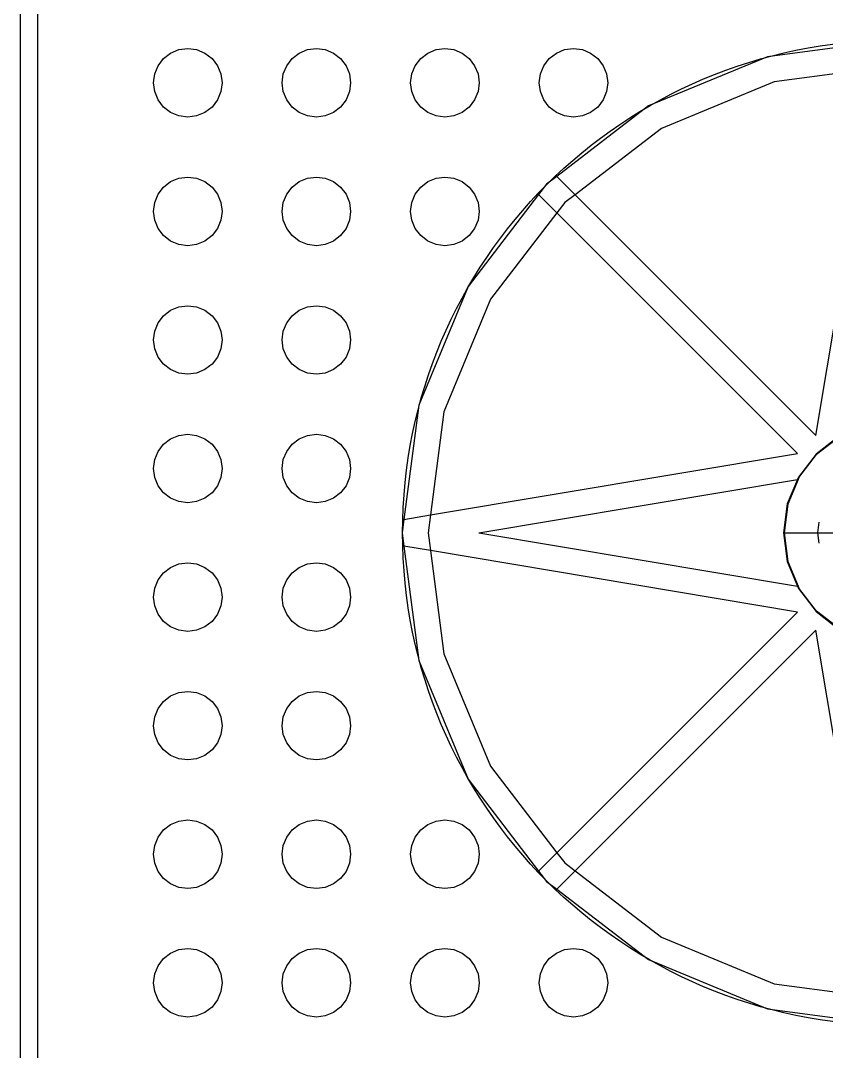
# Model space of a CAD drawing. Header units: millimetres. Extents: x 2562 to 7288, y 778 to 5635.
# Drawn here: x 5131.6 to 5141, y 2003.42 to 2015.45 of the extents above; entities that cross this region are included whole.
import ezdxf

# ---------------------------------------------------------------- set-up
doc = ezdxf.new("R2010")
doc.units = ezdxf.units.MM
doc.layers.add('0-gnl-gor3', color=252, linetype='Continuous')

msp = doc.modelspace()

# ---------------------------------------------------------------- linework, layer by layer
at = {"layer": '0-gnl-gor3'}
for p, q in [((5133.451, 2015.109), (5133.555, 2015.122)), ((5133.555, 2015.122), (5133.658, 2015.109)), ((5134.951, 2015.109), (5135.055, 2015.122)), ((5135.055, 2015.122), (5135.158, 2015.109)), ((5136.451, 2015.109), (5136.555, 2015.122)), ((5136.555, 2015.122), (5136.658, 2015.109)), ((5137.951, 2015.109), (5138.055, 2015.122)), ((5138.055, 2015.122), (5138.158, 2015.109)), ((5141.649, 2015.202), (5140.317, 2015.026)), ((5133.209, 2014.922), (5133.272, 2015.005)), ((5133.272, 2015.005), (5133.355, 2015.069)), ((5133.355, 2015.069), (5133.451, 2015.109)), ((5133.658, 2015.109), (5133.755, 2015.069)), ((5133.755, 2015.069), (5133.838, 2015.005)), ((5133.838, 2015.005), (5133.901, 2014.922)), ((5134.709, 2014.922), (5134.772, 2015.005)), ((5134.772, 2015.005), (5134.855, 2015.069)), ((5134.855, 2015.069), (5134.951, 2015.109)), ((5135.158, 2015.109), (5135.255, 2015.069)), ((5135.255, 2015.069), (5135.338, 2015.005)), ((5135.338, 2015.005), (5135.401, 2014.922)), ((5136.209, 2014.922), (5136.272, 2015.005)), ((5136.272, 2015.005), (5136.355, 2015.069)), ((5136.355, 2015.069), (5136.451, 2015.109)), ((5136.658, 2015.109), (5136.755, 2015.069)), ((5136.755, 2015.069), (5136.838, 2015.005)), ((5136.838, 2015.005), (5136.901, 2014.922)), ((5137.709, 2014.922), (5137.772, 2015.005)), ((5137.772, 2015.005), (5137.855, 2015.069)), ((5137.855, 2015.069), (5137.951, 2015.109)), ((5138.158, 2015.109), (5138.255, 2015.069)), ((5138.255, 2015.069), (5138.338, 2015.005)), ((5138.338, 2015.005), (5138.401, 2014.922)), ((5140.317, 2015.026), (5138.93, 2014.452)), ((5133.169, 2014.826), (5133.209, 2014.922)), ((5133.901, 2014.922), (5133.941, 2014.826)), ((5134.669, 2014.826), (5134.709, 2014.922)), ((5135.401, 2014.922), (5135.441, 2014.826)), ((5136.169, 2014.826), (5136.209, 2014.922)), ((5136.901, 2014.922), (5136.941, 2014.826)), ((5137.669, 2014.826), (5137.709, 2014.922)), ((5138.401, 2014.922), (5138.441, 2014.826)), ((5141.598, 2014.892), (5140.395, 2014.734)), ((5140.88, 2010.609), (5141.598, 2014.892)), ((5133.155, 2014.722), (5133.169, 2014.826)), ((5133.941, 2014.826), (5133.955, 2014.722)), ((5134.655, 2014.722), (5134.669, 2014.826)), ((5135.441, 2014.826), (5135.455, 2014.722)), ((5136.155, 2014.722), (5136.169, 2014.826)), ((5136.941, 2014.826), (5136.955, 2014.722)), ((5137.655, 2014.722), (5137.669, 2014.826)), ((5138.441, 2014.826), (5138.455, 2014.722)), ((5133.169, 2014.619), (5133.155, 2014.722)), ((5133.955, 2014.722), (5133.941, 2014.619)), ((5134.669, 2014.619), (5134.655, 2014.722)), ((5135.455, 2014.722), (5135.441, 2014.619)), ((5136.169, 2014.619), (5136.155, 2014.722)), ((5136.955, 2014.722), (5136.941, 2014.619)), ((5137.669, 2014.619), (5137.655, 2014.722)), ((5138.455, 2014.722), (5138.441, 2014.619)), ((5140.395, 2014.734), (5139.081, 2014.19)), ((5133.209, 2014.522), (5133.169, 2014.619)), ((5133.272, 2014.439), (5133.209, 2014.522)), ((5133.901, 2014.522), (5133.838, 2014.439)), ((5133.941, 2014.619), (5133.901, 2014.522)), ((5134.709, 2014.522), (5134.669, 2014.619)), ((5134.772, 2014.439), (5134.709, 2014.522)), ((5135.401, 2014.522), (5135.338, 2014.439)), ((5135.441, 2014.619), (5135.401, 2014.522)), ((5136.209, 2014.522), (5136.169, 2014.619)), ((5136.272, 2014.439), (5136.209, 2014.522)), ((5136.901, 2014.522), (5136.838, 2014.439)), ((5136.941, 2014.619), (5136.901, 2014.522)), ((5137.709, 2014.522), (5137.669, 2014.619)), ((5137.772, 2014.439), (5137.709, 2014.522)), ((5138.401, 2014.522), (5138.338, 2014.439)), ((5138.441, 2014.619), (5138.401, 2014.522)), ((5133.355, 2014.376), (5133.272, 2014.439)), ((5133.838, 2014.439), (5133.755, 2014.376)), ((5134.855, 2014.376), (5134.772, 2014.439)), ((5135.338, 2014.439), (5135.255, 2014.376)), ((5136.355, 2014.376), (5136.272, 2014.439)), ((5136.838, 2014.439), (5136.755, 2014.376)), ((5137.855, 2014.376), (5137.772, 2014.439)), ((5138.93, 2014.452), (5137.859, 2013.63)), ((5138.338, 2014.439), (5138.255, 2014.376)), ((5133.451, 2014.336), (5133.355, 2014.376)), ((5133.555, 2014.322), (5133.451, 2014.336)), ((5133.658, 2014.336), (5133.555, 2014.322)), ((5133.755, 2014.376), (5133.658, 2014.336)), ((5134.951, 2014.336), (5134.855, 2014.376)), ((5135.055, 2014.322), (5134.951, 2014.336)), ((5135.158, 2014.336), (5135.055, 2014.322)), ((5135.255, 2014.376), (5135.158, 2014.336)), ((5136.451, 2014.336), (5136.355, 2014.376)), ((5136.555, 2014.322), (5136.451, 2014.336)), ((5136.658, 2014.336), (5136.555, 2014.322)), ((5136.755, 2014.376), (5136.658, 2014.336)), ((5137.951, 2014.336), (5137.855, 2014.376)), ((5138.055, 2014.322), (5137.951, 2014.336)), ((5138.158, 2014.336), (5138.055, 2014.322)), ((5138.255, 2014.376), (5138.158, 2014.336)), ((5139.081, 2014.19), (5138.073, 2013.416)), ((5133.272, 2013.505), (5133.355, 2013.569)), ((5133.355, 2013.569), (5133.451, 2013.609)), ((5133.451, 2013.609), (5133.555, 2013.622)), ((5133.555, 2013.622), (5133.658, 2013.609)), ((5133.658, 2013.609), (5133.755, 2013.569)), ((5133.755, 2013.569), (5133.838, 2013.505)), ((5134.772, 2013.505), (5134.855, 2013.569)), ((5134.855, 2013.569), (5134.951, 2013.609)), ((5134.951, 2013.609), (5135.055, 2013.622)), ((5135.055, 2013.622), (5135.158, 2013.609)), ((5135.158, 2013.609), (5135.255, 2013.569)), ((5135.255, 2013.569), (5135.338, 2013.505)), ((5136.272, 2013.505), (5136.355, 2013.569)), ((5136.355, 2013.569), (5136.451, 2013.609)), ((5136.451, 2013.609), (5136.555, 2013.622)), ((5136.555, 2013.622), (5136.658, 2013.609)), ((5136.658, 2013.609), (5136.755, 2013.569)), ((5136.755, 2013.569), (5136.838, 2013.505)), ((5137.859, 2013.63), (5137.739, 2013.538)), ((5137.859, 2013.63), (5138.073, 2013.416)), ((5133.209, 2013.422), (5133.272, 2013.505)), ((5133.838, 2013.505), (5133.901, 2013.422)), ((5134.709, 2013.422), (5134.772, 2013.505)), ((5135.338, 2013.505), (5135.401, 2013.422)), ((5136.209, 2013.422), (5136.272, 2013.505)), ((5136.838, 2013.505), (5136.901, 2013.422)), ((5137.739, 2013.538), (5137.647, 2013.418)), ((5133.155, 2013.222), (5133.169, 2013.326)), ((5133.169, 2013.326), (5133.209, 2013.422)), ((5133.901, 2013.422), (5133.941, 2013.326)), ((5133.941, 2013.326), (5133.955, 2013.222)), ((5134.655, 2013.222), (5134.669, 2013.326)), ((5134.669, 2013.326), (5134.709, 2013.422)), ((5135.401, 2013.422), (5135.441, 2013.326)), ((5135.441, 2013.326), (5135.455, 2013.222)), ((5136.155, 2013.222), (5136.169, 2013.326)), ((5136.169, 2013.326), (5136.209, 2013.422)), ((5137.647, 2013.418), (5136.825, 2012.347)), ((5136.901, 2013.422), (5136.941, 2013.326)), ((5136.941, 2013.326), (5136.955, 2013.222)), ((5137.861, 2013.204), (5137.647, 2013.418)), ((5137.953, 2013.324), (5137.861, 2013.204)), ((5138.073, 2013.416), (5137.953, 2013.324)), ((5138.073, 2013.416), (5140.88, 2010.609)), ((5133.169, 2013.119), (5133.155, 2013.222)), ((5133.955, 2013.222), (5133.941, 2013.119)), ((5134.669, 2013.119), (5134.655, 2013.222)), ((5135.455, 2013.222), (5135.441, 2013.119)), ((5136.169, 2013.119), (5136.155, 2013.222)), ((5136.955, 2013.222), (5136.941, 2013.119)), ((5137.861, 2013.204), (5137.087, 2012.196)), ((5140.668, 2010.397), (5137.861, 2013.204)), ((5133.209, 2013.022), (5133.169, 2013.119)), ((5133.941, 2013.119), (5133.901, 2013.022)), ((5134.709, 2013.022), (5134.669, 2013.119)), ((5135.441, 2013.119), (5135.401, 2013.022)), ((5136.209, 2013.022), (5136.169, 2013.119)), ((5136.941, 2013.119), (5136.901, 2013.022)), ((5133.272, 2012.939), (5133.209, 2013.022)), ((5133.901, 2013.022), (5133.838, 2012.939)), ((5134.772, 2012.939), (5134.709, 2013.022)), ((5135.401, 2013.022), (5135.338, 2012.939)), ((5136.272, 2012.939), (5136.209, 2013.022)), ((5136.901, 2013.022), (5136.838, 2012.939)), ((5133.355, 2012.876), (5133.272, 2012.939)), ((5133.451, 2012.836), (5133.355, 2012.876)), ((5133.555, 2012.822), (5133.451, 2012.836)), ((5133.658, 2012.836), (5133.555, 2012.822)), ((5133.755, 2012.876), (5133.658, 2012.836)), ((5133.838, 2012.939), (5133.755, 2012.876)), ((5134.855, 2012.876), (5134.772, 2012.939)), ((5134.951, 2012.836), (5134.855, 2012.876)), ((5135.055, 2012.822), (5134.951, 2012.836)), ((5135.158, 2012.836), (5135.055, 2012.822)), ((5135.255, 2012.876), (5135.158, 2012.836)), ((5135.338, 2012.939), (5135.255, 2012.876)), ((5136.355, 2012.876), (5136.272, 2012.939)), ((5136.451, 2012.836), (5136.355, 2012.876)), ((5136.555, 2012.822), (5136.451, 2012.836)), ((5136.658, 2012.836), (5136.555, 2012.822)), ((5136.755, 2012.876), (5136.658, 2012.836)), ((5136.838, 2012.939), (5136.755, 2012.876)), ((5136.825, 2012.347), (5136.251, 2010.96)), ((5133.355, 2012.069), (5133.451, 2012.109)), ((5133.451, 2012.109), (5133.555, 2012.122)), ((5133.555, 2012.122), (5133.658, 2012.109)), ((5133.658, 2012.109), (5133.755, 2012.069)), ((5134.855, 2012.069), (5134.951, 2012.109)), ((5134.951, 2012.109), (5135.055, 2012.122)), ((5135.055, 2012.122), (5135.158, 2012.109)), ((5135.158, 2012.109), (5135.255, 2012.069)), ((5137.087, 2012.196), (5136.543, 2010.882)), ((5133.209, 2011.922), (5133.272, 2012.005)), ((5133.272, 2012.005), (5133.355, 2012.069)), ((5133.755, 2012.069), (5133.838, 2012.005)), ((5133.838, 2012.005), (5133.901, 2011.922)), ((5134.709, 2011.922), (5134.772, 2012.005)), ((5134.772, 2012.005), (5134.855, 2012.069)), ((5135.255, 2012.069), (5135.338, 2012.005)), ((5135.338, 2012.005), (5135.401, 2011.922)), ((5133.169, 2011.826), (5133.209, 2011.922)), ((5133.901, 2011.922), (5133.941, 2011.826)), ((5134.669, 2011.826), (5134.709, 2011.922)), ((5135.401, 2011.922), (5135.441, 2011.826)), ((5133.155, 2011.722), (5133.169, 2011.826)), ((5133.941, 2011.826), (5133.955, 2011.722)), ((5134.655, 2011.722), (5134.669, 2011.826)), ((5135.441, 2011.826), (5135.455, 2011.722)), ((5133.169, 2011.619), (5133.155, 2011.722)), ((5133.955, 2011.722), (5133.941, 2011.619)), ((5134.669, 2011.619), (5134.655, 2011.722)), ((5135.455, 2011.722), (5135.441, 2011.619)), ((5133.209, 2011.522), (5133.169, 2011.619)), ((5133.272, 2011.439), (5133.209, 2011.522)), ((5133.901, 2011.522), (5133.838, 2011.439)), ((5133.941, 2011.619), (5133.901, 2011.522)), ((5134.709, 2011.522), (5134.669, 2011.619)), ((5134.772, 2011.439), (5134.709, 2011.522)), ((5135.401, 2011.522), (5135.338, 2011.439)), ((5135.441, 2011.619), (5135.401, 2011.522)), ((5133.355, 2011.376), (5133.272, 2011.439)), ((5133.838, 2011.439), (5133.755, 2011.376)), ((5134.855, 2011.376), (5134.772, 2011.439)), ((5135.338, 2011.439), (5135.255, 2011.376)), ((5133.451, 2011.336), (5133.355, 2011.376)), ((5133.555, 2011.322), (5133.451, 2011.336)), ((5133.658, 2011.336), (5133.555, 2011.322)), ((5133.755, 2011.376), (5133.658, 2011.336)), ((5134.951, 2011.336), (5134.855, 2011.376)), ((5135.055, 2011.322), (5134.951, 2011.336)), ((5135.158, 2011.336), (5135.055, 2011.322)), ((5135.255, 2011.376), (5135.158, 2011.336)), ((5136.251, 2010.96), (5136.075, 2009.628)), ((5136.543, 2010.882), (5136.385, 2009.68)), ((5133.272, 2010.505), (5133.355, 2010.569)), ((5133.355, 2010.569), (5133.451, 2010.609)), ((5133.451, 2010.609), (5133.555, 2010.622)), ((5133.555, 2010.622), (5133.658, 2010.609)), ((5133.658, 2010.609), (5133.755, 2010.569)), ((5133.755, 2010.569), (5133.838, 2010.505)), ((5134.772, 2010.505), (5134.855, 2010.569)), ((5134.855, 2010.569), (5134.951, 2010.609)), ((5134.951, 2010.609), (5135.055, 2010.622)), ((5135.055, 2010.622), (5135.158, 2010.609)), ((5135.158, 2010.609), (5135.255, 2010.569)), ((5135.255, 2010.569), (5135.338, 2010.505)), ((5141.155, 2010.598), (5140.886, 2010.391)), ((5141.158, 2010.593), (5140.89, 2010.387)), ((5133.209, 2010.422), (5133.272, 2010.505)), ((5133.838, 2010.505), (5133.901, 2010.422)), ((5134.709, 2010.422), (5134.772, 2010.505)), ((5135.338, 2010.505), (5135.401, 2010.422)), ((5133.155, 2010.222), (5133.169, 2010.326)), ((5133.169, 2010.326), (5133.209, 2010.422)), ((5133.901, 2010.422), (5133.941, 2010.326)), ((5133.941, 2010.326), (5133.955, 2010.222)), ((5134.655, 2010.222), (5134.669, 2010.326)), ((5134.669, 2010.326), (5134.709, 2010.422)), ((5135.401, 2010.422), (5135.441, 2010.326)), ((5135.441, 2010.326), (5135.455, 2010.222)), ((5136.385, 2009.68), (5140.668, 2010.397)), ((5140.886, 2010.391), (5140.679, 2010.122)), ((5140.684, 2010.119), (5140.89, 2010.387)), ((5133.169, 2010.119), (5133.155, 2010.222)), ((5133.955, 2010.222), (5133.941, 2010.119)), ((5134.669, 2010.119), (5134.655, 2010.222)), ((5135.455, 2010.222), (5135.441, 2010.119)), ((5133.209, 2010.022), (5133.169, 2010.119)), ((5133.941, 2010.119), (5133.901, 2010.022)), ((5134.709, 2010.022), (5134.669, 2010.119)), ((5135.441, 2010.119), (5135.401, 2010.022)), ((5136.95, 2009.472), (5140.668, 2010.095)), ((5140.668, 2010.095), (5140.549, 2009.809)), ((5140.675, 2010.096), (5140.555, 2009.807)), ((5140.679, 2010.122), (5140.668, 2010.095)), ((5140.668, 2010.095), (5140.675, 2010.096)), ((5140.684, 2010.119), (5140.675, 2010.096)), ((5133.272, 2009.939), (5133.209, 2010.022)), ((5133.901, 2010.022), (5133.838, 2009.939)), ((5134.772, 2009.939), (5134.709, 2010.022)), ((5135.401, 2010.022), (5135.338, 2009.939)), ((5133.355, 2009.876), (5133.272, 2009.939)), ((5133.451, 2009.836), (5133.355, 2009.876)), ((5133.555, 2009.822), (5133.451, 2009.836)), ((5133.658, 2009.836), (5133.555, 2009.822)), ((5133.755, 2009.876), (5133.658, 2009.836)), ((5133.838, 2009.939), (5133.755, 2009.876)), ((5134.855, 2009.876), (5134.772, 2009.939)), ((5134.951, 2009.836), (5134.855, 2009.876)), ((5135.055, 2009.822), (5134.951, 2009.836)), ((5135.158, 2009.836), (5135.055, 2009.822)), ((5135.255, 2009.876), (5135.158, 2009.836)), ((5135.338, 2009.939), (5135.255, 2009.876)), ((5140.549, 2009.809), (5140.505, 2009.472)), ((5140.555, 2009.807), (5140.511, 2009.472)), ((5136.075, 2009.628), (5136.055, 2009.472)), ((5136.075, 2009.628), (5136.385, 2009.68)), ((5136.385, 2009.68), (5136.358, 2009.472)), ((5140.905, 2009.472), (5140.921, 2009.595)), ((5136.055, 2009.472), (5136.075, 2009.317)), ((5136.358, 2009.472), (5136.385, 2009.265)), ((5136.95, 2009.472), (5140.668, 2008.849)), ((5140.505, 2009.472), (5140.549, 2009.136)), ((5140.511, 2009.472), (5140.555, 2009.137)), ((5140.921, 2009.35), (5140.905, 2009.472)), ((5136.075, 2009.317), (5136.251, 2007.984)), ((5136.385, 2009.265), (5136.075, 2009.317)), ((5136.385, 2009.265), (5136.543, 2008.062)), ((5140.668, 2008.547), (5136.385, 2009.265)), ((5133.355, 2009.069), (5133.451, 2009.109)), ((5133.451, 2009.109), (5133.555, 2009.122)), ((5133.555, 2009.122), (5133.658, 2009.109)), ((5133.658, 2009.109), (5133.755, 2009.069)), ((5134.855, 2009.069), (5134.951, 2009.109)), ((5134.951, 2009.109), (5135.055, 2009.122)), ((5135.055, 2009.122), (5135.158, 2009.109)), ((5135.158, 2009.109), (5135.255, 2009.069)), ((5140.549, 2009.136), (5140.668, 2008.849)), ((5140.555, 2009.137), (5140.675, 2008.848)), ((5133.209, 2008.922), (5133.272, 2009.005)), ((5133.272, 2009.005), (5133.355, 2009.069)), ((5133.755, 2009.069), (5133.838, 2009.005)), ((5133.838, 2009.005), (5133.901, 2008.922)), ((5134.709, 2008.922), (5134.772, 2009.005)), ((5134.772, 2009.005), (5134.855, 2009.069)), ((5135.255, 2009.069), (5135.338, 2009.005)), ((5135.338, 2009.005), (5135.401, 2008.922)), ((5133.169, 2008.826), (5133.209, 2008.922)), ((5133.901, 2008.922), (5133.941, 2008.826)), ((5134.669, 2008.826), (5134.709, 2008.922)), ((5135.401, 2008.922), (5135.441, 2008.826)), ((5133.155, 2008.722), (5133.169, 2008.826)), ((5133.941, 2008.826), (5133.955, 2008.722)), ((5134.655, 2008.722), (5134.669, 2008.826)), ((5135.441, 2008.826), (5135.455, 2008.722)), ((5140.668, 2008.849), (5140.679, 2008.822)), ((5140.668, 2008.849), (5140.675, 2008.848)), ((5140.675, 2008.848), (5140.684, 2008.825)), ((5140.679, 2008.822), (5140.886, 2008.553)), ((5140.89, 2008.557), (5140.684, 2008.825)), ((5133.169, 2008.619), (5133.155, 2008.722)), ((5133.955, 2008.722), (5133.941, 2008.619)), ((5134.669, 2008.619), (5134.655, 2008.722)), ((5135.455, 2008.722), (5135.441, 2008.619)), ((5133.209, 2008.522), (5133.169, 2008.619)), ((5133.272, 2008.439), (5133.209, 2008.522)), ((5133.901, 2008.522), (5133.838, 2008.439)), ((5133.941, 2008.619), (5133.901, 2008.522)), ((5134.709, 2008.522), (5134.669, 2008.619)), ((5134.772, 2008.439), (5134.709, 2008.522)), ((5135.401, 2008.522), (5135.338, 2008.439)), ((5135.441, 2008.619), (5135.401, 2008.522)), ((5137.861, 2005.74), (5140.668, 2008.547)), ((5140.886, 2008.553), (5141.155, 2008.346)), ((5141.158, 2008.352), (5140.89, 2008.557)), ((5133.355, 2008.376), (5133.272, 2008.439)), ((5133.838, 2008.439), (5133.755, 2008.376)), ((5134.855, 2008.376), (5134.772, 2008.439)), ((5135.338, 2008.439), (5135.255, 2008.376)), ((5133.451, 2008.336), (5133.355, 2008.376)), ((5133.555, 2008.322), (5133.451, 2008.336)), ((5133.658, 2008.336), (5133.555, 2008.322)), ((5133.755, 2008.376), (5133.658, 2008.336)), ((5134.951, 2008.336), (5134.855, 2008.376)), ((5135.055, 2008.322), (5134.951, 2008.336)), ((5135.158, 2008.336), (5135.055, 2008.322)), ((5135.255, 2008.376), (5135.158, 2008.336)), ((5140.88, 2008.335), (5138.073, 2005.528)), ((5141.598, 2004.052), (5140.88, 2008.335)), ((5136.543, 2008.062), (5137.087, 2006.748)), ((5136.251, 2007.984), (5136.825, 2006.597)), ((5133.272, 2007.505), (5133.355, 2007.569)), ((5133.355, 2007.569), (5133.451, 2007.609)), ((5133.451, 2007.609), (5133.555, 2007.622)), ((5133.555, 2007.622), (5133.658, 2007.609)), ((5133.658, 2007.609), (5133.755, 2007.569)), ((5133.755, 2007.569), (5133.838, 2007.505)), ((5134.772, 2007.505), (5134.855, 2007.569)), ((5134.855, 2007.569), (5134.951, 2007.609)), ((5134.951, 2007.609), (5135.055, 2007.622)), ((5135.055, 2007.622), (5135.158, 2007.609)), ((5135.158, 2007.609), (5135.255, 2007.569)), ((5135.255, 2007.569), (5135.338, 2007.505)), ((5133.169, 2007.326), (5133.209, 2007.422)), ((5133.209, 2007.422), (5133.272, 2007.505)), ((5133.838, 2007.505), (5133.901, 2007.422)), ((5133.901, 2007.422), (5133.941, 2007.326)), ((5134.669, 2007.326), (5134.709, 2007.422)), ((5134.709, 2007.422), (5134.772, 2007.505)), ((5135.338, 2007.505), (5135.401, 2007.422)), ((5135.401, 2007.422), (5135.441, 2007.326)), ((5133.155, 2007.222), (5133.169, 2007.326)), ((5133.941, 2007.326), (5133.955, 2007.222)), ((5134.655, 2007.222), (5134.669, 2007.326)), ((5135.441, 2007.326), (5135.455, 2007.222)), ((5133.169, 2007.119), (5133.155, 2007.222)), ((5133.955, 2007.222), (5133.941, 2007.119)), ((5134.669, 2007.119), (5134.655, 2007.222)), ((5135.455, 2007.222), (5135.441, 2007.119)), ((5133.209, 2007.022), (5133.169, 2007.119)), ((5133.941, 2007.119), (5133.901, 2007.022)), ((5134.709, 2007.022), (5134.669, 2007.119)), ((5135.441, 2007.119), (5135.401, 2007.022)), ((5133.272, 2006.939), (5133.209, 2007.022)), ((5133.355, 2006.876), (5133.272, 2006.939)), ((5133.838, 2006.939), (5133.755, 2006.876)), ((5133.901, 2007.022), (5133.838, 2006.939)), ((5134.772, 2006.939), (5134.709, 2007.022)), ((5134.855, 2006.876), (5134.772, 2006.939)), ((5135.338, 2006.939), (5135.255, 2006.876)), ((5135.401, 2007.022), (5135.338, 2006.939)), ((5133.451, 2006.836), (5133.355, 2006.876)), ((5133.555, 2006.822), (5133.451, 2006.836)), ((5133.658, 2006.836), (5133.555, 2006.822)), ((5133.755, 2006.876), (5133.658, 2006.836)), ((5134.951, 2006.836), (5134.855, 2006.876)), ((5135.055, 2006.822), (5134.951, 2006.836)), ((5135.158, 2006.836), (5135.055, 2006.822)), ((5135.255, 2006.876), (5135.158, 2006.836)), ((5137.087, 2006.748), (5137.861, 2005.74)), ((5136.825, 2006.597), (5137.647, 2005.526)), ((5133.355, 2006.069), (5133.451, 2006.109)), ((5133.451, 2006.109), (5133.555, 2006.122)), ((5133.555, 2006.122), (5133.658, 2006.109)), ((5133.658, 2006.109), (5133.755, 2006.069)), ((5134.855, 2006.069), (5134.951, 2006.109)), ((5134.951, 2006.109), (5135.055, 2006.122)), ((5135.055, 2006.122), (5135.158, 2006.109)), ((5135.158, 2006.109), (5135.255, 2006.069)), ((5136.355, 2006.069), (5136.451, 2006.109)), ((5136.451, 2006.109), (5136.555, 2006.122)), ((5136.555, 2006.122), (5136.658, 2006.109)), ((5136.658, 2006.109), (5136.755, 2006.069)), ((5133.209, 2005.922), (5133.272, 2006.005)), ((5133.272, 2006.005), (5133.355, 2006.069)), ((5133.755, 2006.069), (5133.838, 2006.005)), ((5133.838, 2006.005), (5133.901, 2005.922)), ((5134.709, 2005.922), (5134.772, 2006.005)), ((5134.772, 2006.005), (5134.855, 2006.069)), ((5135.255, 2006.069), (5135.338, 2006.005)), ((5135.338, 2006.005), (5135.401, 2005.922)), ((5136.209, 2005.922), (5136.272, 2006.005)), ((5136.272, 2006.005), (5136.355, 2006.069)), ((5136.755, 2006.069), (5136.838, 2006.005)), ((5136.838, 2006.005), (5136.901, 2005.922)), ((5133.169, 2005.826), (5133.209, 2005.922)), ((5133.901, 2005.922), (5133.941, 2005.826)), ((5134.669, 2005.826), (5134.709, 2005.922)), ((5135.401, 2005.922), (5135.441, 2005.826)), ((5136.169, 2005.826), (5136.209, 2005.922)), ((5136.901, 2005.922), (5136.941, 2005.826)), ((5133.155, 2005.722), (5133.169, 2005.826)), ((5133.941, 2005.826), (5133.955, 2005.722)), ((5134.655, 2005.722), (5134.669, 2005.826)), ((5135.441, 2005.826), (5135.455, 2005.722)), ((5136.155, 2005.722), (5136.169, 2005.826)), ((5136.941, 2005.826), (5136.955, 2005.722)), ((5137.647, 2005.526), (5137.861, 2005.74)), ((5137.861, 2005.74), (5137.953, 2005.62)), ((5133.169, 2005.619), (5133.155, 2005.722)), ((5133.209, 2005.522), (5133.169, 2005.619)), ((5133.941, 2005.619), (5133.901, 2005.522)), ((5133.955, 2005.722), (5133.941, 2005.619)), ((5134.669, 2005.619), (5134.655, 2005.722)), ((5134.709, 2005.522), (5134.669, 2005.619)), ((5135.441, 2005.619), (5135.401, 2005.522)), ((5135.455, 2005.722), (5135.441, 2005.619)), ((5136.169, 2005.619), (5136.155, 2005.722)), ((5136.209, 2005.522), (5136.169, 2005.619)), ((5136.941, 2005.619), (5136.901, 2005.522)), ((5136.955, 2005.722), (5136.941, 2005.619)), ((5137.953, 2005.62), (5138.073, 2005.528)), ((5133.272, 2005.439), (5133.209, 2005.522)), ((5133.901, 2005.522), (5133.838, 2005.439)), ((5134.772, 2005.439), (5134.709, 2005.522)), ((5135.401, 2005.522), (5135.338, 2005.439)), ((5136.272, 2005.439), (5136.209, 2005.522)), ((5136.901, 2005.522), (5136.838, 2005.439)), ((5137.647, 2005.526), (5137.739, 2005.406)), ((5138.073, 2005.528), (5137.859, 2005.314)), ((5138.073, 2005.528), (5139.081, 2004.755)), ((5133.355, 2005.376), (5133.272, 2005.439)), ((5133.451, 2005.336), (5133.355, 2005.376)), ((5133.755, 2005.376), (5133.658, 2005.336)), ((5133.838, 2005.439), (5133.755, 2005.376)), ((5134.855, 2005.376), (5134.772, 2005.439)), ((5134.951, 2005.336), (5134.855, 2005.376)), ((5135.255, 2005.376), (5135.158, 2005.336)), ((5135.338, 2005.439), (5135.255, 2005.376)), ((5136.355, 2005.376), (5136.272, 2005.439)), ((5136.451, 2005.336), (5136.355, 2005.376)), ((5136.755, 2005.376), (5136.658, 2005.336)), ((5136.838, 2005.439), (5136.755, 2005.376)), ((5137.739, 2005.406), (5137.859, 2005.314)), ((5133.555, 2005.322), (5133.451, 2005.336)), ((5133.658, 2005.336), (5133.555, 2005.322)), ((5135.055, 2005.322), (5134.951, 2005.336)), ((5135.158, 2005.336), (5135.055, 2005.322)), ((5136.555, 2005.322), (5136.451, 2005.336)), ((5136.658, 2005.336), (5136.555, 2005.322)), ((5137.859, 2005.314), (5138.93, 2004.493)), ((5139.081, 2004.755), (5140.395, 2004.21)), ((5133.272, 2004.505), (5133.355, 2004.569)), ((5133.355, 2004.569), (5133.451, 2004.609)), ((5133.451, 2004.609), (5133.555, 2004.622)), ((5133.555, 2004.622), (5133.658, 2004.609)), ((5133.658, 2004.609), (5133.755, 2004.569)), ((5133.755, 2004.569), (5133.838, 2004.505)), ((5134.772, 2004.505), (5134.855, 2004.569)), ((5134.855, 2004.569), (5134.951, 2004.609)), ((5134.951, 2004.609), (5135.055, 2004.622)), ((5135.055, 2004.622), (5135.158, 2004.609)), ((5135.158, 2004.609), (5135.255, 2004.569)), ((5135.255, 2004.569), (5135.338, 2004.505)), ((5136.272, 2004.505), (5136.355, 2004.569)), ((5136.355, 2004.569), (5136.451, 2004.609)), ((5136.451, 2004.609), (5136.555, 2004.622)), ((5136.555, 2004.622), (5136.658, 2004.609)), ((5136.658, 2004.609), (5136.755, 2004.569)), ((5136.755, 2004.569), (5136.838, 2004.505)), ((5137.772, 2004.505), (5137.855, 2004.569)), ((5137.855, 2004.569), (5137.951, 2004.609)), ((5137.951, 2004.609), (5138.055, 2004.622)), ((5138.055, 2004.622), (5138.158, 2004.609)), ((5138.158, 2004.609), (5138.255, 2004.569)), ((5138.255, 2004.569), (5138.338, 2004.505)), ((5133.169, 2004.326), (5133.209, 2004.422)), ((5133.209, 2004.422), (5133.272, 2004.505)), ((5133.838, 2004.505), (5133.901, 2004.422)), ((5133.901, 2004.422), (5133.941, 2004.326)), ((5134.669, 2004.326), (5134.709, 2004.422)), ((5134.709, 2004.422), (5134.772, 2004.505)), ((5135.338, 2004.505), (5135.401, 2004.422)), ((5135.401, 2004.422), (5135.441, 2004.326)), ((5136.169, 2004.326), (5136.209, 2004.422)), ((5136.209, 2004.422), (5136.272, 2004.505)), ((5136.838, 2004.505), (5136.901, 2004.422)), ((5136.901, 2004.422), (5136.941, 2004.326)), ((5137.669, 2004.326), (5137.709, 2004.422)), ((5137.709, 2004.422), (5137.772, 2004.505)), ((5138.338, 2004.505), (5138.401, 2004.422)), ((5138.401, 2004.422), (5138.441, 2004.326)), ((5138.93, 2004.493), (5140.317, 2003.918)), ((5133.155, 2004.222), (5133.169, 2004.326)), ((5133.941, 2004.326), (5133.955, 2004.222)), ((5134.655, 2004.222), (5134.669, 2004.326)), ((5135.441, 2004.326), (5135.455, 2004.222)), ((5136.155, 2004.222), (5136.169, 2004.326)), ((5136.941, 2004.326), (5136.955, 2004.222)), ((5137.655, 2004.222), (5137.669, 2004.326)), ((5138.441, 2004.326), (5138.455, 2004.222)), ((5133.169, 2004.119), (5133.155, 2004.222)), ((5133.955, 2004.222), (5133.941, 2004.119)), ((5134.669, 2004.119), (5134.655, 2004.222)), ((5135.455, 2004.222), (5135.441, 2004.119)), ((5136.169, 2004.119), (5136.155, 2004.222)), ((5136.955, 2004.222), (5136.941, 2004.119)), ((5137.669, 2004.119), (5137.655, 2004.222)), ((5138.455, 2004.222), (5138.441, 2004.119)), ((5140.395, 2004.21), (5141.598, 2004.052)), ((5133.209, 2004.022), (5133.169, 2004.119)), ((5133.941, 2004.119), (5133.901, 2004.022)), ((5134.709, 2004.022), (5134.669, 2004.119)), ((5135.441, 2004.119), (5135.401, 2004.022)), ((5136.209, 2004.022), (5136.169, 2004.119)), ((5136.941, 2004.119), (5136.901, 2004.022)), ((5137.709, 2004.022), (5137.669, 2004.119)), ((5138.441, 2004.119), (5138.401, 2004.022)), ((5133.272, 2003.939), (5133.209, 2004.022)), ((5133.355, 2003.876), (5133.272, 2003.939)), ((5133.838, 2003.939), (5133.755, 2003.876)), ((5133.901, 2004.022), (5133.838, 2003.939)), ((5134.772, 2003.939), (5134.709, 2004.022)), ((5134.855, 2003.876), (5134.772, 2003.939)), ((5135.338, 2003.939), (5135.255, 2003.876)), ((5135.401, 2004.022), (5135.338, 2003.939)), ((5136.272, 2003.939), (5136.209, 2004.022)), ((5136.355, 2003.876), (5136.272, 2003.939)), ((5136.838, 2003.939), (5136.755, 2003.876)), ((5136.901, 2004.022), (5136.838, 2003.939)), ((5137.772, 2003.939), (5137.709, 2004.022)), ((5137.855, 2003.876), (5137.772, 2003.939)), ((5138.338, 2003.939), (5138.255, 2003.876)), ((5138.401, 2004.022), (5138.338, 2003.939)), ((5133.451, 2003.836), (5133.355, 2003.876)), ((5133.555, 2003.822), (5133.451, 2003.836)), ((5133.658, 2003.836), (5133.555, 2003.822)), ((5133.755, 2003.876), (5133.658, 2003.836)), ((5134.951, 2003.836), (5134.855, 2003.876)), ((5135.055, 2003.822), (5134.951, 2003.836)), ((5135.158, 2003.836), (5135.055, 2003.822)), ((5135.255, 2003.876), (5135.158, 2003.836)), ((5136.451, 2003.836), (5136.355, 2003.876)), ((5136.555, 2003.822), (5136.451, 2003.836)), ((5136.658, 2003.836), (5136.555, 2003.822)), ((5136.755, 2003.876), (5136.658, 2003.836)), ((5137.951, 2003.836), (5137.855, 2003.876)), ((5138.055, 2003.822), (5137.951, 2003.836)), ((5138.158, 2003.836), (5138.055, 2003.822)), ((5138.255, 2003.876), (5138.158, 2003.836)), ((5140.317, 2003.918), (5141.649, 2003.743))]:
    msp.add_line(p, q, dxfattribs=at)
at = {"layer": '0-gnl-gor3', "ltscale": 3}
msp.add_line((5140.511, 2009.472), (5143.105, 2009.472), dxfattribs=at)
for points in [[(5131.605, 2039.393), (5152.005, 2039.393), (5152.005, 1999.272), (5131.605, 1999.272)], [(5131.805, 2039.193), (5151.805, 2039.193), (5151.805, 1999.472), (5131.805, 1999.472)]]:
    msp.add_lwpolyline(points, close=True, dxfattribs=at)
msp.add_circle((5141.808, 2009.472), 5.747, dxfattribs=at)

doc.saveas('drawing.dxf')
